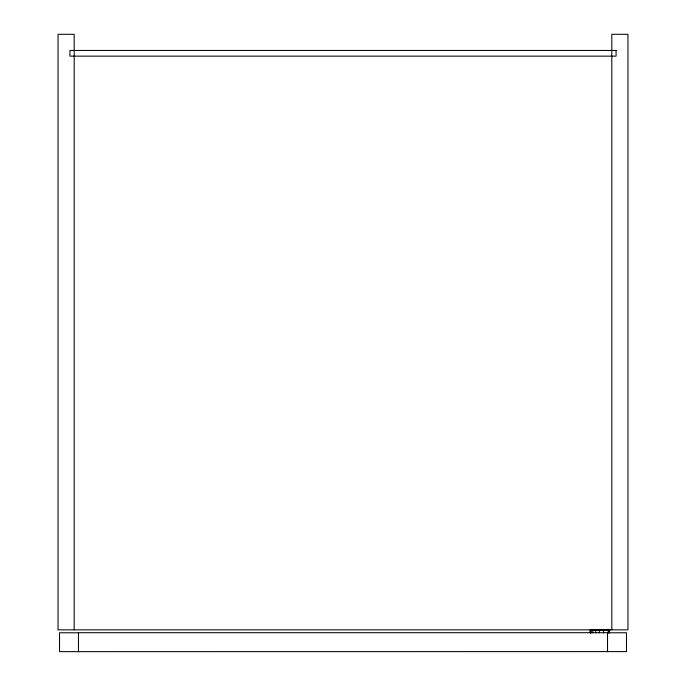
<?xml version="1.0" encoding="UTF-8"?>
<svg xmlns="http://www.w3.org/2000/svg" width="686" height="686" viewBox="0 0 686 686"><rect width="100%" height="100%" fill="white"/><g stroke="black" fill="none" stroke-linecap="round" stroke-linejoin="round"><path stroke-width="1.03" d="M607.556 632.801L626.472 632.758L626.507 651.606L59.528 651.649L59.528 632.758L78.444 632.801M609.219 630.485L610.12 630.005M594.368 629.928L590.106 629.928L590.106 632.741M611.809 629.851L611.809 34.3L627.956 34.3L627.956 629.851L58.044 629.851L58.044 34.3L74.191 34.3L74.191 629.851M609.219 632.929L609.219 630.117L590.449 630.117L590.449 632.929M608.876 629.928L608.876 632.741M608.199 630.117L608.199 632.929M607.53 651.691L607.53 632.706L78.47 632.706L78.47 651.691M603.603 630.117L603.603 632.929M599.324 630.117L599.324 632.929M595.645 630.117L595.645 632.929M592.824 630.117L592.824 632.929M591.049 630.117L591.049 632.929M590.715 629.928L590.715 632.741M616.079 50.447L69.921 50.447L69.921 56.149L616.079 56.149L616.079 50.447"/></g></svg>
